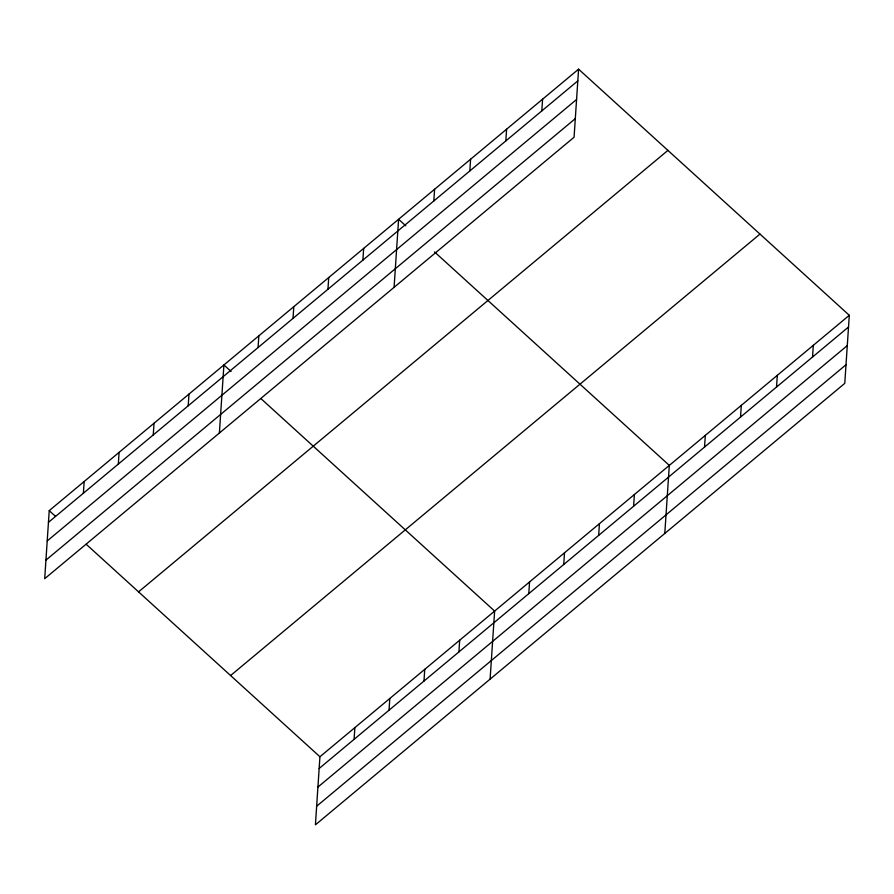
<?xml version="1.0" encoding="UTF-8"?>
<svg xmlns="http://www.w3.org/2000/svg" width="894" height="894" viewBox="0 0 894 894"><rect width="100%" height="100%" fill="white"/><g stroke="black" fill="none" stroke-linecap="round" stroke-linejoin="round"><path stroke-width="1.34" d="M578.586 69.173L49.226 510.642L44.7 578.697L574.071 137.24L578.586 69.173L849.3 315.303L844.774 383.358L315.414 824.827L319.929 756.76L849.3 315.303M83.377 493.22L84.159 481.508M118.321 464.087L119.092 452.364M153.254 434.942L154.036 423.231M188.198 405.809L188.969 394.098M219.388 433.02L223.913 364.953L231.099 371.491M258.075 347.531L258.847 335.82M293.008 318.398L293.791 306.687M327.953 289.265L328.724 277.542M362.886 260.132L363.668 248.409M354.091 739.338L354.873 727.627M394.086 287.343L398.601 219.276L405.787 225.813M389.035 710.205L389.806 698.482M433.825 200.971L434.596 189.26M423.968 681.06L424.751 669.349M469.819 170.955L470.602 159.233M458.913 651.927L459.684 640.216M505.814 140.928L506.596 129.217M490.102 679.138L494.628 611.083L260.88 398.568M541.809 110.912L542.591 99.2M528.79 593.661L529.561 581.938M563.723 564.516L564.505 552.805M598.656 535.383L599.438 523.672M633.6 506.25L634.382 494.527M664.79 533.461L669.315 465.394L434.54 251.952M704.539 447.089L705.31 435.378M740.534 417.073L741.305 405.351M776.528 387.046L777.311 375.335M812.523 357.03L813.305 345.319M48.444 522.353L577.803 80.896M47.203 540.948L576.574 99.491M45.94 560.113L575.3 118.645M138.559 591.862L667.919 150.393M230.596 675.54L759.967 234.083M319.158 768.471L848.518 327.014M317.918 787.066L847.288 345.609M316.644 806.232L846.015 364.763M49.226 510.642L55.383 516.24M86.182 544.245L319.929 756.76"/></g></svg>
